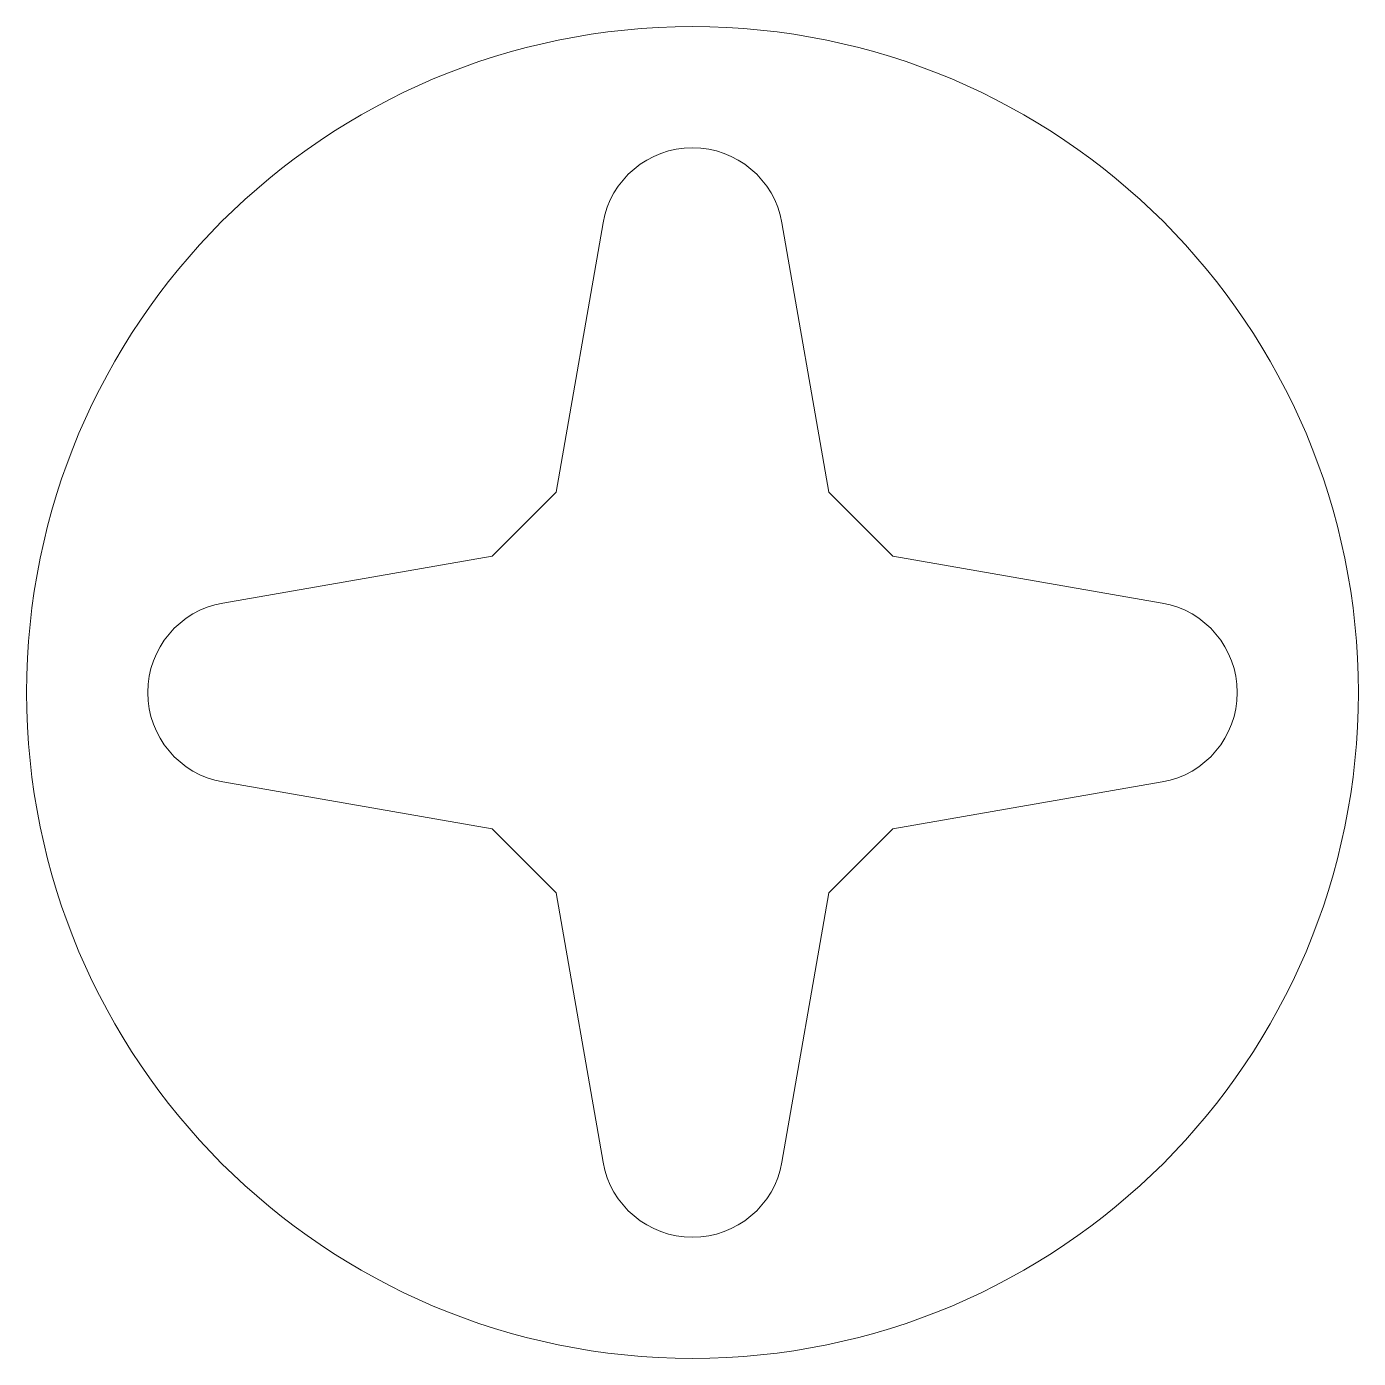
# Model space of a CAD drawing. Extents: x -22 to 22, y -22 to 22.
import ezdxf

# ---------------------------------------------------------------- set-up
doc = ezdxf.new("R2010")
doc.units = 0
doc.layers.get('0').update_dxf_attribs({"linetype": 'CONTINUOUS', "lineweight": 5, "true_color": 0xffffff})

# ---------------------------------------------------------------- blocks, each defined once
blk = doc.blocks.new('BODY016')
at = {"color": 0}
for p, q in [((-4.5, 6.614), (-2.956, 15.513)), ((2.956, 15.513), (4.5, 6.614)), ((-6.614, 4.5), (-4.5, 6.614)), ((4.5, 6.614), (6.614, 4.5)), ((-15.513, 2.956), (-6.614, 4.5)), ((6.614, 4.5), (15.513, 2.956)), ((-6.614, -4.5), (-15.513, -2.956)), ((15.513, -2.956), (6.614, -4.5)), ((-4.5, -6.614), (-6.614, -4.5)), ((6.614, -4.5), (4.5, -6.614)), ((-2.956, -15.513), (-4.5, -6.614)), ((4.5, -6.614), (2.956, -15.513))]:
    blk.add_line(p, q, dxfattribs=at)
blk.add_circle((0, 0), 22, dxfattribs=at)
for centre, start, end in [((0, 15), 9.8446, 170.1554), ((-15, 0), 99.8446, -99.8446), ((15, 0), -80.1554, 80.1554), ((0, -15), -170.1554, -9.8446)]:
    blk.add_arc(centre, 3, start, end, dxfattribs=at)

msp = doc.modelspace()

# ---------------------------------------------------------------- block references
at = {"color": 0}
msp.add_blockref('BODY016', (0, 0), dxfattribs=at)

doc.saveas('drawing.dxf')
